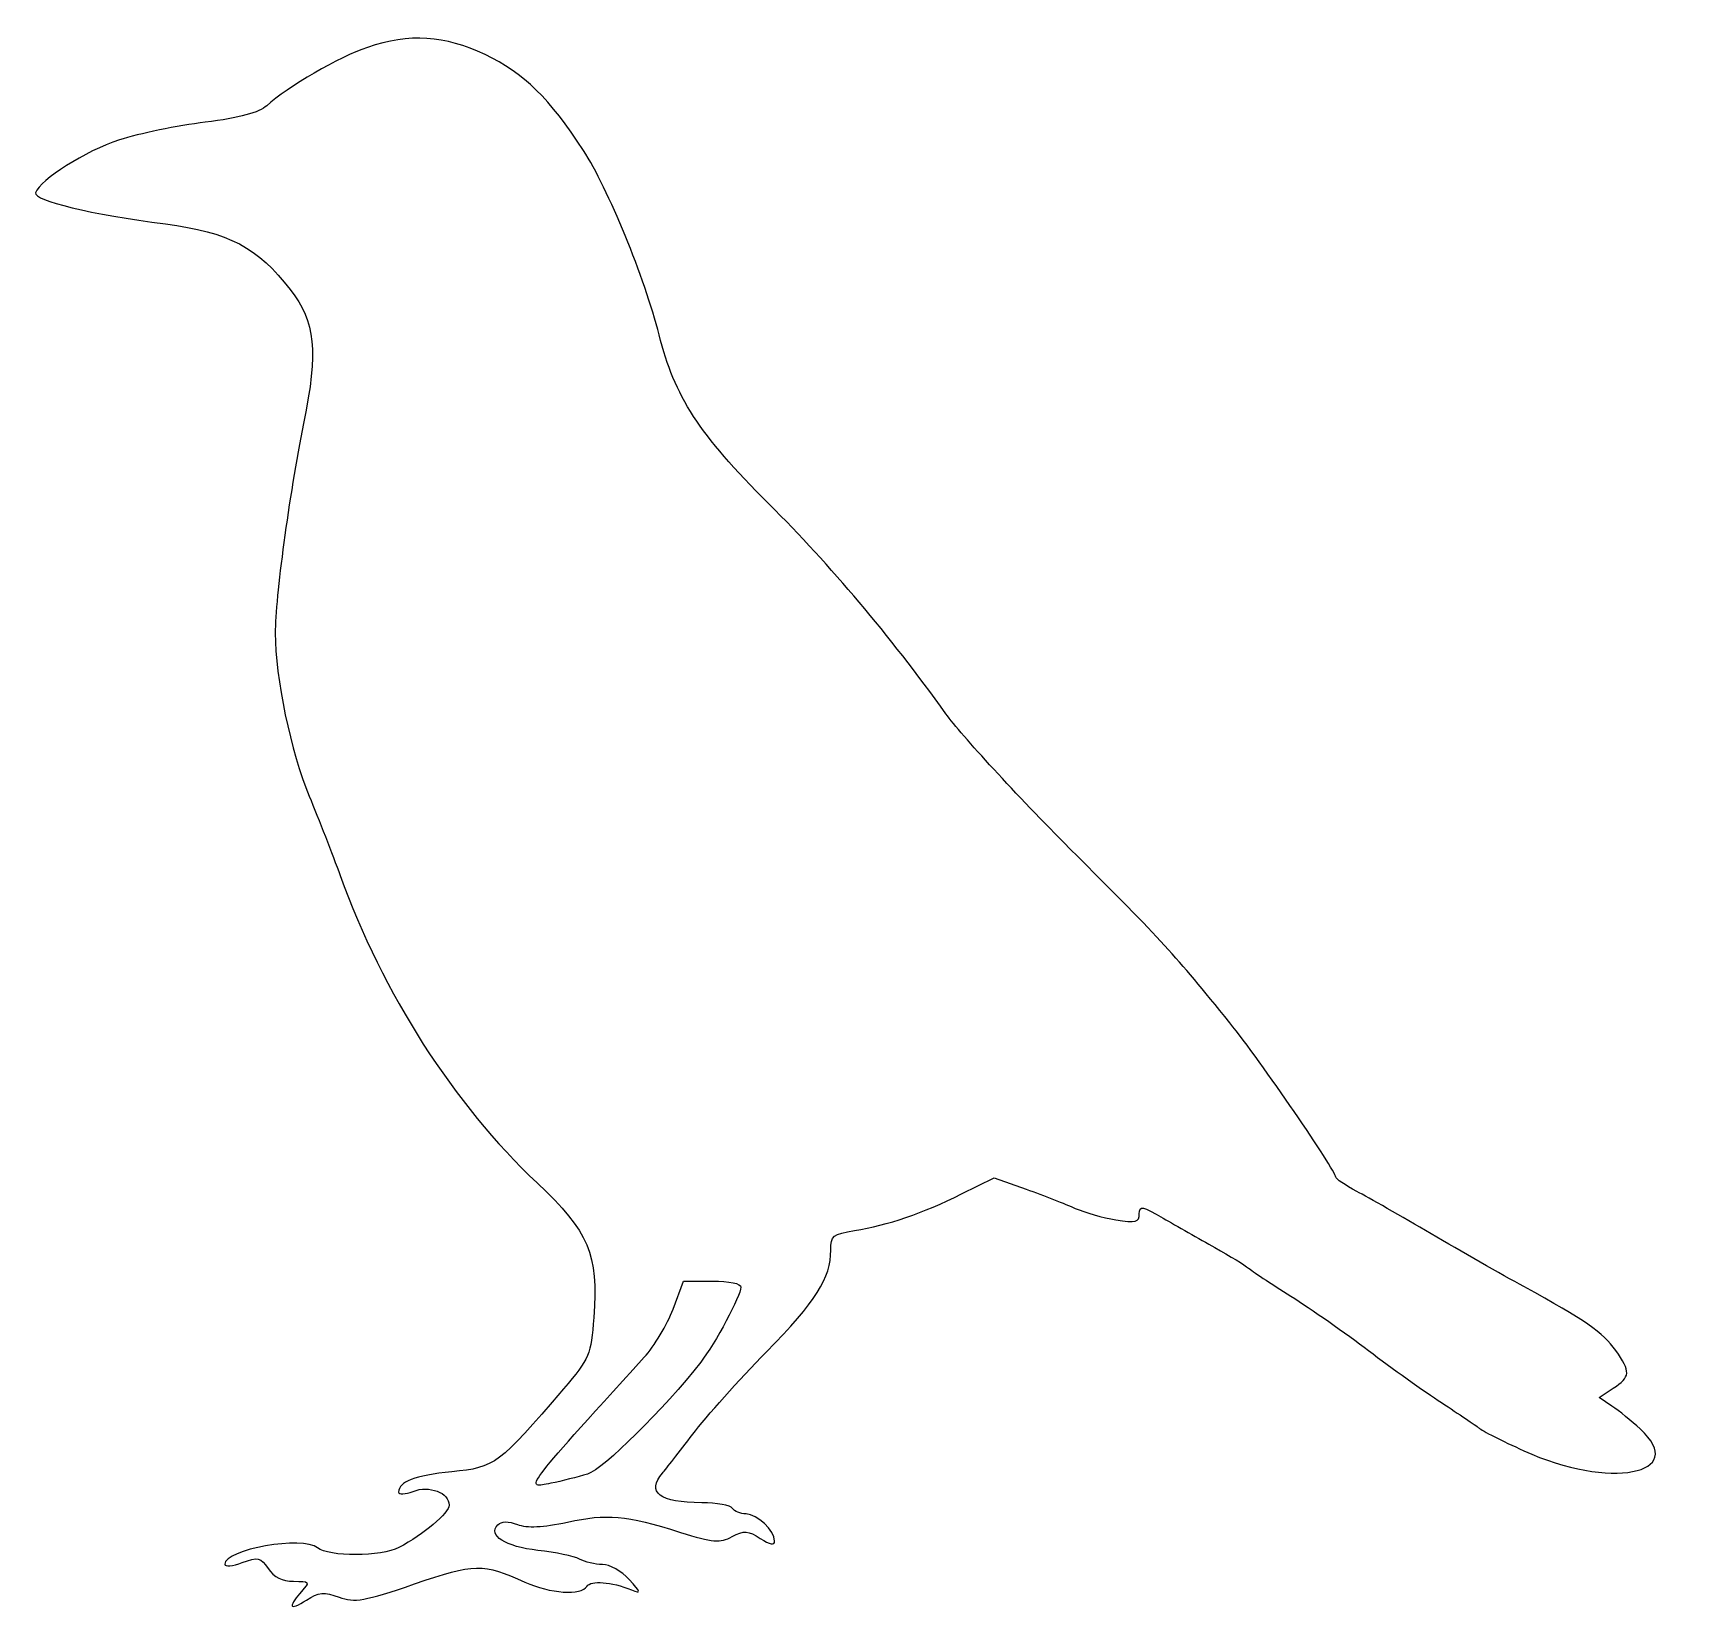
# Model space of a CAD drawing. Header units: centimetres. Extents: x -5.2 to 5.6, y -5.1 to 5.2.
import ezdxf

# ---------------------------------------------------------------- set-up
doc = ezdxf.new("R2010")
doc.units = ezdxf.units.CM
doc.header["$MEASUREMENT"] = 0
doc.layers.add('Layer 1', color=7, linetype='Continuous')

msp = doc.modelspace()

# ---------------------------------------------------------------- linework, layer by layer
at = {"layer": 'Layer 1'}
for points, knots in [([(-3.47232, -5.04954), (-3.47232, -5.03558), (-3.4451, -4.99408), (-3.41183, -4.95732), (-3.41183, -4.95732), (-3.35449, -4.89396), (-3.35711, -4.89048), (-3.4622, -4.89048), (-3.4622, -4.89048), (-3.53654, -4.89048), (-3.59113, -4.86339), (-3.62792, -4.80824), (-3.62792, -4.80824), (-3.67726, -4.73429), (-3.69427, -4.73028), (-3.79686, -4.76851), (-3.79686, -4.76851), (-3.8596, -4.79189), (-3.91093, -4.79658), (-3.91093, -4.77893), (-3.91093, -4.77893), (-3.91093, -4.68308), (-3.40189, -4.59312), (-3.30667, -4.67214), (-3.30667, -4.67214), (-3.2342, -4.73228), (-2.89056, -4.73134), (-2.77608, -4.67069), (-2.77608, -4.67069), (-2.61642, -4.58609), (-2.44891, -4.44442), (-2.44891, -4.39398), (-2.44891, -4.39398), (-2.44891, -4.3134), (-2.57802, -4.26442), (-2.6841, -4.30475), (-2.6841, -4.30475), (-2.73567, -4.32436), (-2.77787, -4.32637), (-2.77787, -4.30923), (-2.77787, -4.30923), (-2.77787, -4.24116), (-2.67495, -4.20203), (-2.43064, -4.17717), (-2.43064, -4.17717), (-2.14869, -4.14849), (-2.12695, -4.13232), (-1.70384, -3.63652), (-1.70384, -3.63652), (-1.53476, -3.43839), (-1.52434, -3.41381), (-1.50707, -3.17248), (-1.50707, -3.17248), (-1.47723, -2.75546), (-1.53566, -2.61682), (-1.87661, -2.29561), (-1.87661, -2.29561), (-2.41931, -1.78435), (-2.88158, -1.06265), (-3.15904, -0.29347), (-3.15904, -0.29347), (-3.20784, -0.15819), (-3.29867, 0.07436), (-3.36088, 0.22331), (-3.36088, 0.22331), (-3.48019, 0.50896), (-3.58198, 0.99758), (-3.58198, 1.28457), (-3.58198, 1.28457), (-3.58198, 1.51706), (-3.49309, 2.17412), (-3.39713, 2.6509), (-3.39713, 2.6509), (-3.30112, 3.12794), (-3.31894, 3.30726), (-3.48373, 3.52224), (-3.48373, 3.52224), (-3.6943, 3.79697), (-3.88585, 3.8977), (-4.29745, 3.95016), (-4.29745, 3.95016), (-4.77377, 4.01088), (-5.15893, 4.10327), (-5.14261, 4.15289), (-5.14261, 4.15289), (-5.11448, 4.23845), (-4.8172, 4.42602), (-4.59699, 4.49717), (-4.59699, 4.49717), (-4.46925, 4.53844), (-4.21742, 4.59051), (-4.03737, 4.61288), (-4.03737, 4.61288), (-3.81502, 4.64051), (-3.68654, 4.67502), (-3.63685, 4.72047), (-3.63685, 4.72047), (-3.50383, 4.84213), (-3.16448, 5.03886), (-2.9815, 5.10039), (-2.9815, 5.10039), (-2.70646, 5.19287), (-2.47838, 5.17877), (-2.21482, 5.05298), (-2.21482, 5.05298), (-1.96351, 4.93304), (-1.79139, 4.76545), (-1.57385, 4.42888), (-1.57385, 4.42888), (-1.41471, 4.18266), (-1.174, 3.59583), (-1.08122, 3.2279), (-1.08122, 3.2279), (-0.97889, 2.82206), (-0.82508, 2.58517), (-0.36631, 2.12679), (-0.36631, 2.12679), (0.04186, 1.71897), (0.41108, 1.2814), (0.78679, 0.76025), (0.78679, 0.76025), (0.88679, 0.62154), (1.24949, 0.22679), (1.59279, -0.11697), (1.59279, -0.11697), (2.22294, -0.74796), (2.2644, -0.7931), (2.63714, -1.25412), (2.63714, -1.25412), (2.83485, -1.49866), (3.32612, -2.21439), (3.32612, -2.2579), (3.32612, -2.2579), (3.32612, -2.26937), (3.3878, -2.31127), (3.46319, -2.351), (3.46319, -2.351), (3.53858, -2.39073), (3.75651, -2.51497), (3.94749, -2.62709), (3.94749, -2.62709), (4.13847, -2.73921), (4.40986, -2.89384), (4.55058, -2.97071), (4.55058, -2.97071), (4.95025, -3.18905), (5.06679, -3.26991), (5.14974, -3.38639), (5.14974, -3.38639), (5.24888, -3.52562), (5.24674, -3.55989), (5.13429, -3.63357), (5.13429, -3.63357), (5.13429, -3.63357), (5.04181, -3.69416), (5.04181, -3.69416), (5.04181, -3.69416), (5.04181, -3.69416), (5.12515, -3.74967), (5.12515, -3.74967), (5.12515, -3.74967), (5.17099, -3.7802), (5.25372, -3.84685), (5.309, -3.89779), (5.309, -3.89779), (5.63303, -4.19633), (5.10819, -4.29462), (4.55057, -4.03982), (4.55057, -4.03982), (4.40985, -3.97552), (4.27827, -3.90899), (4.25816, -3.89198), (4.25816, -3.89198), (4.23806, -3.87497), (4.12894, -3.80072), (4.01569, -3.72699), (4.01569, -3.72699), (3.90243, -3.65326), (3.68861, -3.50078), (3.54053, -3.38815), (3.54053, -3.38815), (3.39245, -3.27552), (3.16438, -3.11575), (3.03371, -3.03311), (3.03371, -3.03311), (2.90304, -2.95047), (2.7787, -2.86809), (2.7574, -2.85004), (2.7574, -2.85004), (2.7361, -2.83199), (2.63741, -2.77198), (2.5381, -2.71668), (2.5381, -2.71668), (2.43878, -2.66139), (2.28762, -2.57531), (2.20218, -2.52539), (2.20218, -2.52539), (2.06592, -2.44579), (2.04684, -2.44237), (2.04684, -2.49761), (2.04684, -2.49761), (2.04684, -2.55107), (2.02374, -2.55689), (1.89381, -2.53611), (1.89381, -2.53611), (1.80965, -2.52265), (1.6904, -2.4891), (1.62882, -2.46155), (1.62882, -2.46155), (1.56724, -2.434), (1.42352, -2.37781), (1.30944, -2.33669), (1.30944, -2.33669), (1.30944, -2.33669), (1.10203, -2.26192), (1.10203, -2.26192), (1.10203, -2.26192), (1.10203, -2.26192), (0.88911, -2.36781), (0.88911, -2.36781), (0.88911, -2.36781), (0.63785, -2.49277), (0.4065, -2.57181), (0.1919, -2.60601), (0.1919, -2.60601), (0.05207, -2.62829), (0.03656, -2.64097), (0.03656, -2.73301), (0.03656, -2.73301), (0.03656, -2.91677), (-0.05747, -3.06563), (-0.38309, -3.39736), (-0.38309, -3.39736), (-0.55945, -3.57703), (-0.77522, -3.8179), (-0.86257, -3.93262), (-0.86257, -3.93262), (-0.94992, -4.04734), (-1.03829, -4.16106), (-1.05895, -4.18534), (-1.05895, -4.18534), (-1.16654, -4.31178), (-1.07799, -4.37877), (-0.80327, -4.37877), (-0.80327, -4.37877), (-0.70559, -4.37877), (-0.6155, -4.39522), (-0.60307, -4.41532), (-0.60307, -4.41532), (-0.59065, -4.43542), (-0.5511, -4.45187), (-0.5152, -4.45187), (-0.5152, -4.45187), (-0.4432, -4.45187), (-0.32894, -4.56066), (-0.32894, -4.62921), (-0.32894, -4.62921), (-0.32894, -4.65851), (-0.35952, -4.65283), (-0.42197, -4.61191), (-0.42197, -4.61191), (-0.50183, -4.55959), (-0.52788, -4.55784), (-0.60591, -4.5996), (-0.60591, -4.5996), (-0.68443, -4.64162), (-0.73028, -4.63782), (-0.94235, -4.57173), (-0.94235, -4.57173), (-1.30236, -4.45953), (-1.4179, -4.44902), (-1.67833, -4.50479), (-1.67833, -4.50479), (-1.83763, -4.53891), (-1.94219, -4.54391), (-2.0041, -4.52037), (-2.0041, -4.52037), (-2.06291, -4.49801), (-2.10818, -4.49861), (-2.13163, -4.52207), (-2.13163, -4.52207), (-2.2002, -4.59064), (-2.0821, -4.66614), (-1.87064, -4.68894), (-1.87064, -4.68894), (-1.75646, -4.70125), (-1.63447, -4.72696), (-1.59956, -4.74608), (-1.59956, -4.74608), (-1.56465, -4.7652), (-1.49762, -4.78084), (-1.45059, -4.78084), (-1.45059, -4.78084), (-1.40356, -4.78084), (-1.32521, -4.82459), (-1.27648, -4.87807), (-1.27648, -4.87807), (-1.19827, -4.96389), (-1.19645, -4.97186), (-1.26097, -4.946), (-1.26097, -4.946), (-1.39309, -4.89305), (-1.52601, -4.88276), (-1.5512, -4.92353), (-1.5512, -4.92353), (-1.58862, -4.98408), (-1.79118, -4.97016), (-1.95543, -4.89577), (-1.95543, -4.89577), (-2.23082, -4.77104), (-2.27971, -4.77185), (-2.67547, -4.90777), (-2.67547, -4.90777), (-3.00336, -5.02038), (-3.06302, -5.03081), (-3.16606, -4.99356), (-3.16606, -4.99356), (-3.26379, -4.95822), (-3.29911, -4.96147), (-3.37782, -5.01304), (-3.37782, -5.01304), (-3.42977, -5.04708), (-3.47228, -5.06352), (-3.47228, -5.04956), (-3.47228, -5.04956), (-3.47228, -5.04956), (-3.47232, -5.04954), (-3.47232, -5.04954)], [0, 0, 0, 0, 0.01204819, 0.01204819, 0.01204819, 0.01204819, 0.02409639, 0.02409639, 0.02409639, 0.02409639, 0.03614458, 0.03614458, 0.03614458, 0.03614458, 0.04819277, 0.04819277, 0.04819277, 0.04819277, 0.06024096, 0.06024096, 0.06024096, 0.06024096, 0.07228916, 0.07228916, 0.07228916, 0.07228916, 0.08433735, 0.08433735, 0.08433735, 0.08433735, 0.09638554, 0.09638554, 0.09638554, 0.09638554, 0.10843373, 0.10843373, 0.10843373, 0.10843373, 0.12048193, 0.12048193, 0.12048193, 0.12048193, 0.13253012, 0.13253012, 0.13253012, 0.13253012, 0.14457831, 0.14457831, 0.14457831, 0.14457831, 0.15662651, 0.15662651, 0.15662651, 0.15662651, 0.1686747, 0.1686747, 0.1686747, 0.1686747, 0.18072289, 0.18072289, 0.18072289, 0.18072289, 0.19277108, 0.19277108, 0.19277108, 0.19277108, 0.20481928, 0.20481928, 0.20481928, 0.20481928, 0.21686747, 0.21686747, 0.21686747, 0.21686747, 0.22891566, 0.22891566, 0.22891566, 0.22891566, 0.24096386, 0.24096386, 0.24096386, 0.24096386, 0.25301205, 0.25301205, 0.25301205, 0.25301205, 0.26506024, 0.26506024, 0.26506024, 0.26506024, 0.27710843, 0.27710843, 0.27710843, 0.27710843, 0.28915663, 0.28915663, 0.28915663, 0.28915663, 0.30120482, 0.30120482, 0.30120482, 0.30120482, 0.31325301, 0.31325301, 0.31325301, 0.31325301, 0.3253012, 0.3253012, 0.3253012, 0.3253012, 0.3373494, 0.3373494, 0.3373494, 0.3373494, 0.34939759, 0.34939759, 0.34939759, 0.34939759, 0.36144578, 0.36144578, 0.36144578, 0.36144578, 0.37349398, 0.37349398, 0.37349398, 0.37349398, 0.38554217, 0.38554217, 0.38554217, 0.38554217, 0.39759036, 0.39759036, 0.39759036, 0.39759036, 0.40963855, 0.40963855, 0.40963855, 0.40963855, 0.42168675, 0.42168675, 0.42168675, 0.42168675, 0.43373494, 0.43373494, 0.43373494, 0.43373494, 0.44578313, 0.44578313, 0.44578313, 0.44578313, 0.45783133, 0.45783133, 0.45783133, 0.45783133, 0.46987952, 0.46987952, 0.46987952, 0.46987952, 0.48192771, 0.48192771, 0.48192771, 0.48192771, 0.4939759, 0.4939759, 0.4939759, 0.4939759, 0.5060241, 0.5060241, 0.5060241, 0.5060241, 0.51807229, 0.51807229, 0.51807229, 0.51807229, 0.53012048, 0.53012048, 0.53012048, 0.53012048, 0.54216867, 0.54216867, 0.54216867, 0.54216867, 0.55421687, 0.55421687, 0.55421687, 0.55421687, 0.56626506, 0.56626506, 0.56626506, 0.56626506, 0.57831325, 0.57831325, 0.57831325, 0.57831325, 0.59036145, 0.59036145, 0.59036145, 0.59036145, 0.60240964, 0.60240964, 0.60240964, 0.60240964, 0.61445783, 0.61445783, 0.61445783, 0.61445783, 0.62650602, 0.62650602, 0.62650602, 0.62650602, 0.63855422, 0.63855422, 0.63855422, 0.63855422, 0.65060241, 0.65060241, 0.65060241, 0.65060241, 0.6626506, 0.6626506, 0.6626506, 0.6626506, 0.6746988, 0.6746988, 0.6746988, 0.6746988, 0.68674699, 0.68674699, 0.68674699, 0.68674699, 0.69879518, 0.69879518, 0.69879518, 0.69879518, 0.71084337, 0.71084337, 0.71084337, 0.71084337, 0.72289157, 0.72289157, 0.72289157, 0.72289157, 0.73493976, 0.73493976, 0.73493976, 0.73493976, 0.74698795, 0.74698795, 0.74698795, 0.74698795, 0.75903614, 0.75903614, 0.75903614, 0.75903614, 0.77108434, 0.77108434, 0.77108434, 0.77108434, 0.78313253, 0.78313253, 0.78313253, 0.78313253, 0.79518072, 0.79518072, 0.79518072, 0.79518072, 0.80722892, 0.80722892, 0.80722892, 0.80722892, 0.81927711, 0.81927711, 0.81927711, 0.81927711, 0.8313253, 0.8313253, 0.8313253, 0.8313253, 0.84337349, 0.84337349, 0.84337349, 0.84337349, 0.85542169, 0.85542169, 0.85542169, 0.85542169, 0.86746988, 0.86746988, 0.86746988, 0.86746988, 0.87951807, 0.87951807, 0.87951807, 0.87951807, 0.89156627, 0.89156627, 0.89156627, 0.89156627, 0.90361446, 0.90361446, 0.90361446, 0.90361446, 0.91566265, 0.91566265, 0.91566265, 0.91566265, 0.92771084, 0.92771084, 0.92771084, 0.92771084, 0.93975904, 0.93975904, 0.93975904, 0.93975904, 0.95180723, 0.95180723, 0.95180723, 0.95180723, 0.96385542, 0.96385542, 0.96385542, 0.96385542, 0.97590361, 0.97590361, 0.97590361, 0.97590361, 1, 1, 1, 1]), ([(-1.54764, -4.19168), (-1.44497, -4.15996), (-1.04904, -3.76877), (-0.80935, -3.46224), (-0.80935, -3.46224), (-0.71743, -3.34468), (-0.54826, -3.02916), (-0.54826, -2.97526), (-0.54826, -2.97526), (-0.54826, -2.95122), (-0.62347, -2.93502), (-0.73509, -2.93502), (-0.73509, -2.93502), (-0.73509, -2.93502), (-0.92192, -2.93502), (-0.92192, -2.93502), (-0.92192, -2.93502), (-0.92192, -2.93502), (-0.99061, -3.11777), (-0.99061, -3.11777), (-0.99061, -3.11777), (-1.02839, -3.21828), (-1.11291, -3.35954), (-1.17843, -3.43167), (-1.17843, -3.43167), (-1.97474, -4.30834), (-1.95874, -4.28674), (-1.78578, -4.25199), (-1.78578, -4.25199), (-1.71829, -4.23843), (-1.61113, -4.21129), (-1.54765, -4.19168), (-1.54765, -4.19168), (-1.54765, -4.19168), (-1.54765, -4.19168), (-1.54765, -4.19168), (-1.54765, -4.19168), (-1.54765, -4.19168), (-1.54764, -4.19168), (-1.54764, -4.19168)], [0, 0, 0, 0, 0.09090909, 0.09090909, 0.09090909, 0.09090909, 0.18181818, 0.18181818, 0.18181818, 0.18181818, 0.27272727, 0.27272727, 0.27272727, 0.27272727, 0.36363636, 0.36363636, 0.36363636, 0.36363636, 0.45454545, 0.45454545, 0.45454545, 0.45454545, 0.54545455, 0.54545455, 0.54545455, 0.54545455, 0.63636364, 0.63636364, 0.63636364, 0.63636364, 0.72727273, 0.72727273, 0.72727273, 0.72727273, 0.81818182, 0.81818182, 0.81818182, 0.81818182, 1, 1, 1, 1])]:
    msp.add_open_spline(points, degree=3, knots=knots, dxfattribs=at)

doc.saveas('drawing.dxf')
